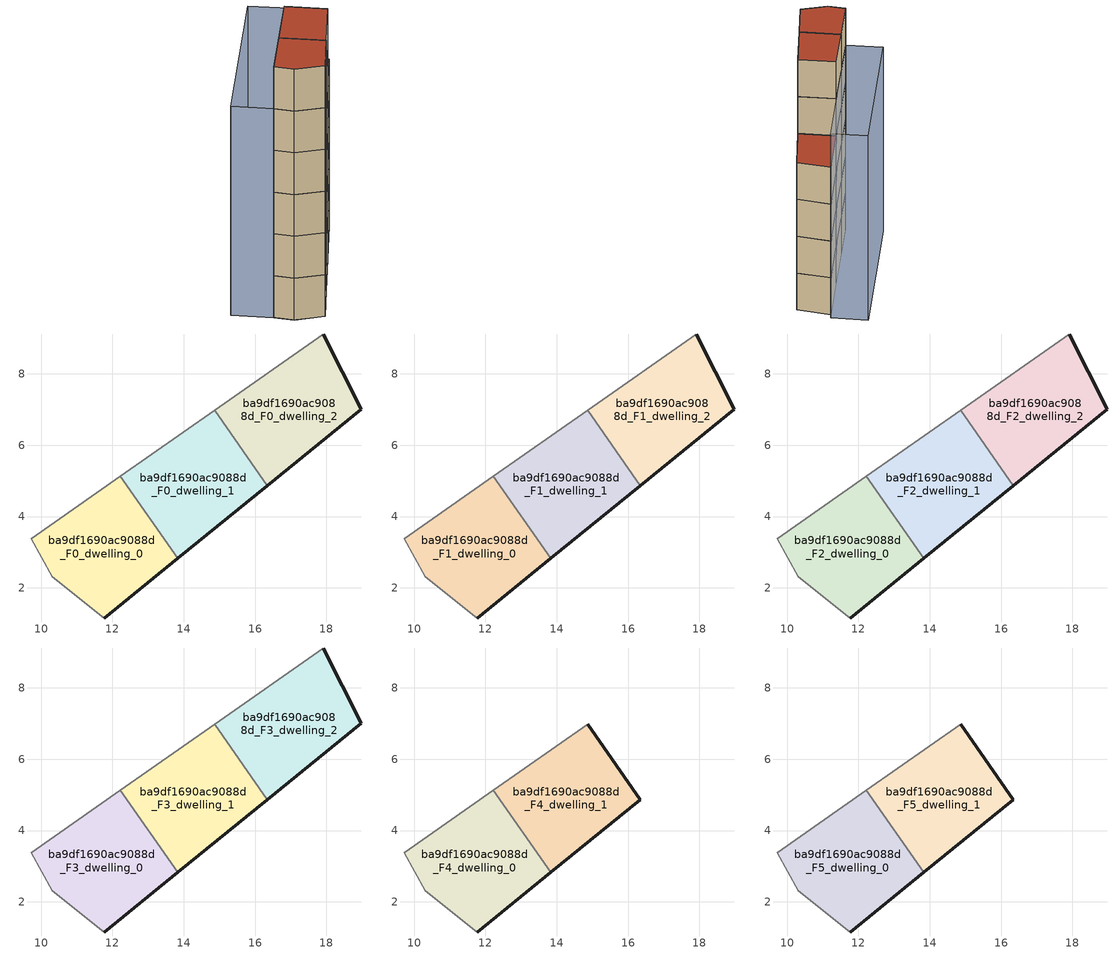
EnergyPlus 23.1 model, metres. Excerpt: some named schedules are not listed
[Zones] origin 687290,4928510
ba9df1690ac9088d_F0_dwelling_0
 floor ground (EU_floor_Construction): 13.83,2.83 12.21,5.13 9.72,3.38 10.31,2.3 11.77,1.16 z0
 wall outside (EU_wall_Construction): 13.83,2.83 11.77,1.16 z0:3
 wall adiabatic (EU_wall_Construction): 11.77,1.16 10.31,2.3 9.72,3.38 12.21,5.13 z0:3
 wall to ba9df1690ac9088d_F0_dwelling_1 (EU_wall_Construction): 12.21,5.13 13.83,2.83 z0:3
ba9df1690ac9088d_F0_dwelling_1
 floor ground (EU_floor_Construction): 16.35,4.87 14.86,6.99 12.21,5.13 13.83,2.83 z0
 wall outside (EU_wall_Construction): 16.35,4.87 13.83,2.83 z0:3
 wall adiabatic (EU_wall_Construction): 12.21,5.13 14.86,6.99 z0:3
 wall to ba9df1690ac9088d_F0_dwelling_2 (EU_wall_Construction): 14.86,6.99 16.35,4.87 z0:3
ba9df1690ac9088d_F0_dwelling_2
 floor ground (EU_floor_Construction): 18.98,7 17.91,9.12 14.86,6.99 16.35,4.87 z0
 wall outside (EU_wall_Construction): 17.91,9.12 18.98,7 16.35,4.87 z0:3
 wall adiabatic (EU_wall_Construction): 14.86,6.99 17.91,9.12 z0:3
ba9df1690ac9088d_F1_dwelling_0
 floor to ba9df1690ac9088d_F0_dwelling_0 (EU_floor_Construction): 13.83,2.83 12.21,5.13 9.72,3.38 10.31,2.3 11.77,1.16 z3
 wall outside (EU_wall_Construction): 13.83,2.83 11.77,1.16 z3:6
 wall adiabatic (EU_wall_Construction): 11.77,1.16 10.31,2.3 9.72,3.38 12.21,5.13 z3:6
 wall to ba9df1690ac9088d_F1_dwelling_1 (EU_wall_Construction): 12.21,5.13 13.83,2.83 z3:6
ba9df1690ac9088d_F1_dwelling_1
 floor to ba9df1690ac9088d_F0_dwelling_1 (EU_floor_Construction): 16.35,4.87 14.86,6.99 12.21,5.13 13.83,2.83 z3
 wall outside (EU_wall_Construction): 16.35,4.87 13.83,2.83 z3:6
 wall adiabatic (EU_wall_Construction): 12.21,5.13 14.86,6.99 z3:6
 wall to ba9df1690ac9088d_F1_dwelling_2 (EU_wall_Construction): 14.86,6.99 16.35,4.87 z3:6
ba9df1690ac9088d_F1_dwelling_2
 floor to ba9df1690ac9088d_F0_dwelling_2 (EU_floor_Construction): 18.98,7 17.91,9.12 14.86,6.99 16.35,4.87 z3
 wall outside (EU_wall_Construction): 17.91,9.12 18.98,7 16.35,4.87 z3:6
 wall adiabatic (EU_wall_Construction): 14.86,6.99 17.91,9.12 z3:6
ba9df1690ac9088d_F2_dwelling_0
 floor to ba9df1690ac9088d_F1_dwelling_0 (EU_floor_Construction): 13.83,2.83 12.21,5.13 9.72,3.38 10.31,2.3 11.77,1.16 z6
 wall outside (EU_wall_Construction): 13.83,2.83 11.77,1.16 z6:9
 wall adiabatic (EU_wall_Construction): 11.77,1.16 10.31,2.3 9.72,3.38 12.21,5.13 z6:9
 wall to ba9df1690ac9088d_F2_dwelling_1 (EU_wall_Construction): 12.21,5.13 13.83,2.83 z6:9
ba9df1690ac9088d_F2_dwelling_1
 floor to ba9df1690ac9088d_F1_dwelling_1 (EU_floor_Construction): 16.35,4.87 14.86,6.99 12.21,5.13 13.83,2.83 z6
 wall outside (EU_wall_Construction): 16.35,4.87 13.83,2.83 z6:9
 wall adiabatic (EU_wall_Construction): 12.21,5.13 14.86,6.99 z6:9
 wall to ba9df1690ac9088d_F2_dwelling_2 (EU_wall_Construction): 14.86,6.99 16.35,4.87 z6:9
ba9df1690ac9088d_F2_dwelling_2
 floor to ba9df1690ac9088d_F1_dwelling_2 (EU_floor_Construction): 18.98,7 17.91,9.12 14.86,6.99 16.35,4.87 z6
 wall outside (EU_wall_Construction): 17.91,9.12 18.98,7 16.35,4.87 z6:9
 wall adiabatic (EU_wall_Construction): 14.86,6.99 17.91,9.12 z6:9
ba9df1690ac9088d_F3_dwelling_0
 floor to ba9df1690ac9088d_F2_dwelling_0 (EU_floor_Construction): 13.83,2.83 12.21,5.13 9.72,3.38 10.31,2.3 11.77,1.16 z9
 wall outside (EU_wall_Construction): 13.83,2.83 11.77,1.16 z9:12
 wall adiabatic (EU_wall_Construction): 11.77,1.16 10.31,2.3 9.72,3.38 12.21,5.13 z9:12
 wall to ba9df1690ac9088d_F3_dwelling_1 (EU_wall_Construction): 12.21,5.13 13.83,2.83 z9:12
ba9df1690ac9088d_F3_dwelling_1
 floor to ba9df1690ac9088d_F2_dwelling_1 (EU_floor_Construction): 16.35,4.87 14.86,6.99 12.21,5.13 13.83,2.83 z9
 wall outside (EU_wall_Construction): 16.35,4.87 13.83,2.83 z9:12
 wall adiabatic (EU_wall_Construction): 12.21,5.13 14.86,6.99 z9:12
 wall to ba9df1690ac9088d_F3_dwelling_2 (EU_wall_Construction): 14.86,6.99 16.35,4.87 z9:12
ba9df1690ac9088d_F3_dwelling_2
 floor to ba9df1690ac9088d_F2_dwelling_2 (EU_floor_Construction): 18.98,7 17.91,9.12 14.86,6.99 16.35,4.87 z9
 wall outside (EU_wall_Construction): 17.91,9.12 18.98,7 16.35,4.87 z9:12
 wall adiabatic (EU_wall_Construction): 14.86,6.99 17.91,9.12 z9:12
 roof outside (EU_roof_Construction): 17.91,9.12 18.98,7 16.35,4.87 14.86,6.99 z12
ba9df1690ac9088d_F4_dwelling_0
 floor to ba9df1690ac9088d_F3_dwelling_0 (EU_floor_Construction): 13.83,2.83 12.21,5.13 9.72,3.38 10.31,2.3 11.77,1.16 z12
 wall outside (EU_wall_Construction): 13.83,2.83 11.77,1.16 z12:15
 wall adiabatic (EU_wall_Construction): 11.77,1.16 10.31,2.3 9.72,3.38 12.21,5.13 z12:15
 wall to ba9df1690ac9088d_F4_dwelling_1 (EU_wall_Construction): 12.21,5.13 13.83,2.83 z12:15
ba9df1690ac9088d_F4_dwelling_1
 floor to ba9df1690ac9088d_F3_dwelling_1 (EU_floor_Construction): 16.35,4.87 14.86,6.99 12.21,5.13 13.83,2.83 z12
 wall outside (EU_wall_Construction): 14.86,6.99 16.35,4.87 13.83,2.83 z12:15
 wall adiabatic (EU_wall_Construction): 12.21,5.13 14.86,6.99 z12:15
ba9df1690ac9088d_F5_dwelling_0
 floor to ba9df1690ac9088d_F4_dwelling_0 (EU_floor_Construction): 13.83,2.83 12.21,5.13 9.72,3.38 10.31,2.3 11.77,1.16 z15
 wall outside (EU_wall_Construction): 13.83,2.83 11.77,1.16 z15:18
 wall adiabatic (EU_wall_Construction): 11.77,1.16 10.31,2.3 9.72,3.38 12.21,5.13 z15:18
 wall to ba9df1690ac9088d_F5_dwelling_1 (EU_wall_Construction): 12.21,5.13 13.83,2.83 z15:18
 roof outside (EU_roof_Construction): 12.21,5.13 13.83,2.83 11.77,1.16 10.31,2.3 9.72,3.38 z18
ba9df1690ac9088d_F5_dwelling_1
 floor to ba9df1690ac9088d_F4_dwelling_1 (EU_floor_Construction): 16.35,4.87 14.86,6.99 12.21,5.13 13.83,2.83 z15
 wall outside (EU_wall_Construction): 14.86,6.99 16.35,4.87 13.83,2.83 z15:18
 wall adiabatic (EU_wall_Construction): 12.21,5.13 14.86,6.99 z15:18
 roof outside (EU_roof_Construction): 14.86,6.99 16.35,4.87 13.83,2.83 12.21,5.13 z18
shading: 18.2,9.33 9.72,3.38 / 9.72,3.38 8.27,5.46 / 8.27,5.46 16.75,11.41 / 16.75,11.41 18.2,9.33 z0:15
[Building]
EU S2 Campaign: North Axis=0; Terrain=City; Solar Distribution=FullExterior
[Site:Location]
Bologna: Latitude=44.5; Longitude=11.25; Time Zone=1; Elevation=37
[SizingPeriod:WeatherFileDays]
AnnualSizingPeriod: Begin Month=1; Begin Day of Month=1; End Month=12; End Day of Month=31; Day of Week for Start Day=Monday; Use Weather File Daylight Saving Period=No; Use Weather File Rain and Snow Indicators=No
[MATERIAL]
EU_InternalMass_Material: Roughness=MediumRough; Thickness=0.1; Conductivity=1; Density=1800; Specific Heat=900; Thermal Absorptance=0.9; Solar Absorptance=0.7; Visible Absorptance=0.7
[MATERIAL:NOMASS] Roughness=MediumRough; Thermal Absorptance=0.9; Solar Absorptance=0.7; Visible Absorptance=0.7
Name | Thermal Resistance
EU_wall_NoMass | 0.905828
EU_roof_NoMass | 0.37593
EU_floor_NoMass | 0.67114
[CONSTRUCTION]
EU_wall_Construction: EU_wall_NoMass
EU_roof_Construction: EU_roof_NoMass
EU_floor_Construction: EU_floor_NoMass
EU_InternalMass_Construction: EU_InternalMass_Material
[ZONE] Type=1; Multiplier=1; Ceiling Height=autocalculate; Floor Area=autocalculate; Part of Total Floor Area=Yes
Name | Volume
ba9df1690ac9088d_F0_dwelling_0; ba9df1690ac9088d_F1_dwelling_1; ba9df1690ac9088d_F2_dwelling_1; ba9df1690ac9088d_F3_dwelling_1; ba9df1690ac9088d_F4_dwelling_1; ba9df1690ac9088d_F5_dwelling_1 | 26.1855
ba9df1690ac9088d_F1_dwelling_0; ba9df1690ac9088d_F2_dwelling_0; ba9df1690ac9088d_F3_dwelling_0; ba9df1690ac9088d_F4_dwelling_0; ba9df1690ac9088d_F5_dwelling_0 | 26.1877
ba9df1690ac9088d_F0_dwelling_1 | 26.1863
ba9df1690ac9088d_F0_dwelling_2 | 26.1797
ba9df1690ac9088d_F1_dwelling_2; ba9df1690ac9088d_F2_dwelling_2; ba9df1690ac9088d_F3_dwelling_2 | 26.1804
[INTERNALMASS] Construction=EU_InternalMass_Construction
Name | Zone or ZoneList | Surface Area
ba9df1690ac9088d_F0_dwelling_0_EU_InternalMass | ba9df1690ac9088d_F0_dwelling_0 | 8.72873
ba9df1690ac9088d_F0_dwelling_1_EU_InternalMass | ba9df1690ac9088d_F0_dwelling_1 | 8.72872
ba9df1690ac9088d_F0_dwelling_2_EU_InternalMass | ba9df1690ac9088d_F0_dwelling_2 | 8.7267
ba9df1690ac9088d_F1_dwelling_0_EU_InternalMass | ba9df1690ac9088d_F1_dwelling_0 | 8.72873
ba9df1690ac9088d_F1_dwelling_1_EU_InternalMass | ba9df1690ac9088d_F1_dwelling_1 | 8.72872
ba9df1690ac9088d_F1_dwelling_2_EU_InternalMass | ba9df1690ac9088d_F1_dwelling_2 | 8.7267
ba9df1690ac9088d_F2_dwelling_0_EU_InternalMass | ba9df1690ac9088d_F2_dwelling_0 | 8.72873
ba9df1690ac9088d_F2_dwelling_1_EU_InternalMass | ba9df1690ac9088d_F2_dwelling_1 | 8.72872
ba9df1690ac9088d_F2_dwelling_2_EU_InternalMass | ba9df1690ac9088d_F2_dwelling_2 | 8.7267
ba9df1690ac9088d_F3_dwelling_0_EU_InternalMass | ba9df1690ac9088d_F3_dwelling_0 | 8.72873
ba9df1690ac9088d_F3_dwelling_1_EU_InternalMass | ba9df1690ac9088d_F3_dwelling_1 | 8.72872
ba9df1690ac9088d_F3_dwelling_2_EU_InternalMass | ba9df1690ac9088d_F3_dwelling_2 | 8.7267
ba9df1690ac9088d_F4_dwelling_0_EU_InternalMass | ba9df1690ac9088d_F4_dwelling_0 | 13.0926
ba9df1690ac9088d_F4_dwelling_1_EU_InternalMass | ba9df1690ac9088d_F4_dwelling_1 | 13.0926
ba9df1690ac9088d_F5_dwelling_0_EU_InternalMass | ba9df1690ac9088d_F5_dwelling_0 | 13.0926
ba9df1690ac9088d_F5_dwelling_1_EU_InternalMass | ba9df1690ac9088d_F5_dwelling_1 | 13.0926
[OTHEREQUIPMENT] Fuel Type=Electricity; Design Level Calculation Method=Watts/Area; Power per Zone Floor Area=1; Fraction Latent=0; Fraction Radiant=0; Fraction Lost=0; Carbon Dioxide Generation Rate=0; EndUse Subcategory=EU_Step8_InternalGains
Name | Zone or ZoneList or Space or SpaceList | Schedule
EU_Step8_InternalGain_ba9df1690ac9088d_F0_dwelling_0_f000 | ba9df1690ac9088d_F0_dwelling_0 | EU_Step8_GainSchedule_ba9df1690ac9088d_F0_dwelling_0_f000
EU_Step8_InternalGain_ba9df1690ac9088d_F0_dwelling_1_f000 | ba9df1690ac9088d_F0_dwelling_1 | EU_Step8_GainSchedule_ba9df1690ac9088d_F0_dwelling_1_f000
EU_Step8_InternalGain_ba9df1690ac9088d_F0_dwelling_2_f000 | ba9df1690ac9088d_F0_dwelling_2 | EU_Step8_GainSchedule_ba9df1690ac9088d_F0_dwelling_2_f000
EU_Step8_InternalGain_ba9df1690ac9088d_F1_dwelling_0_f000 | ba9df1690ac9088d_F1_dwelling_0 | EU_Step8_GainSchedule_ba9df1690ac9088d_F1_dwelling_0_f000
EU_Step8_InternalGain_ba9df1690ac9088d_F1_dwelling_1_f000 | ba9df1690ac9088d_F1_dwelling_1 | EU_Step8_GainSchedule_ba9df1690ac9088d_F1_dwelling_1_f000
EU_Step8_InternalGain_ba9df1690ac9088d_F1_dwelling_2_f000 | ba9df1690ac9088d_F1_dwelling_2 | EU_Step8_GainSchedule_ba9df1690ac9088d_F1_dwelling_2_f000
EU_Step8_InternalGain_ba9df1690ac9088d_F2_dwelling_0_f000 | ba9df1690ac9088d_F2_dwelling_0 | EU_Step8_GainSchedule_ba9df1690ac9088d_F2_dwelling_0_f000
EU_Step8_InternalGain_ba9df1690ac9088d_F2_dwelling_1_f000 | ba9df1690ac9088d_F2_dwelling_1 | EU_Step8_GainSchedule_ba9df1690ac9088d_F2_dwelling_1_f000
EU_Step8_InternalGain_ba9df1690ac9088d_F2_dwelling_2_f000 | ba9df1690ac9088d_F2_dwelling_2 | EU_Step8_GainSchedule_ba9df1690ac9088d_F2_dwelling_2_f000
EU_Step8_InternalGain_ba9df1690ac9088d_F3_dwelling_0_f000 | ba9df1690ac9088d_F3_dwelling_0 | EU_Step8_GainSchedule_ba9df1690ac9088d_F3_dwelling_0_f000
EU_Step8_InternalGain_ba9df1690ac9088d_F3_dwelling_1_f000 | ba9df1690ac9088d_F3_dwelling_1 | EU_Step8_GainSchedule_ba9df1690ac9088d_F3_dwelling_1_f000
EU_Step8_InternalGain_ba9df1690ac9088d_F3_dwelling_2_f000 | ba9df1690ac9088d_F3_dwelling_2 | EU_Step8_GainSchedule_ba9df1690ac9088d_F3_dwelling_2_f000
EU_Step8_InternalGain_ba9df1690ac9088d_F4_dwelling_0_f000 | ba9df1690ac9088d_F4_dwelling_0 | EU_Step8_GainSchedule_ba9df1690ac9088d_F4_dwelling_0_f000
EU_Step8_InternalGain_ba9df1690ac9088d_F4_dwelling_1_f000 | ba9df1690ac9088d_F4_dwelling_1 | EU_Step8_GainSchedule_ba9df1690ac9088d_F4_dwelling_1_f000
EU_Step8_InternalGain_ba9df1690ac9088d_F5_dwelling_0_f000 | ba9df1690ac9088d_F5_dwelling_0 | EU_Step8_GainSchedule_ba9df1690ac9088d_F5_dwelling_0_f000
EU_Step8_InternalGain_ba9df1690ac9088d_F5_dwelling_1_f000 | ba9df1690ac9088d_F5_dwelling_1 | EU_Step8_GainSchedule_ba9df1690ac9088d_F5_dwelling_1_f000
[ZONEVENTILATION:DESIGNFLOWRATE] Schedule=EU_AlwaysOn; Design Flow Rate Calculation Method=AirChanges/Hour; Air Changes per Hour=0.73129; Ventilation Type=Natural; Fan Pressure Rise=0; Fan Total Efficiency=1; Constant Term Coefficient=1; Temperature Term Coefficient=0; Velocity Term Coefficient=0; Velocity Squared Term Coefficient=0; Minimum Indoor Temperature=-100; Maximum Indoor Temperature=100; Delta Temperature=-100; Minimum Outdoor Temperature=-100; Maximum Outdoor Temperature=100; Maximum Wind Speed=40
Name | Zone or ZoneList or Space or SpaceList
EU_ConstantAir_ba9df1690ac9088d_F0_dwelling_0 | ba9df1690ac9088d_F0_dwelling_0
EU_ConstantAir_ba9df1690ac9088d_F0_dwelling_1 | ba9df1690ac9088d_F0_dwelling_1
EU_ConstantAir_ba9df1690ac9088d_F0_dwelling_2 | ba9df1690ac9088d_F0_dwelling_2
EU_ConstantAir_ba9df1690ac9088d_F1_dwelling_0 | ba9df1690ac9088d_F1_dwelling_0
EU_ConstantAir_ba9df1690ac9088d_F1_dwelling_1 | ba9df1690ac9088d_F1_dwelling_1
EU_ConstantAir_ba9df1690ac9088d_F1_dwelling_2 | ba9df1690ac9088d_F1_dwelling_2
EU_ConstantAir_ba9df1690ac9088d_F2_dwelling_0 | ba9df1690ac9088d_F2_dwelling_0
EU_ConstantAir_ba9df1690ac9088d_F2_dwelling_1 | ba9df1690ac9088d_F2_dwelling_1
EU_ConstantAir_ba9df1690ac9088d_F2_dwelling_2 | ba9df1690ac9088d_F2_dwelling_2
EU_ConstantAir_ba9df1690ac9088d_F3_dwelling_0 | ba9df1690ac9088d_F3_dwelling_0
EU_ConstantAir_ba9df1690ac9088d_F3_dwelling_1 | ba9df1690ac9088d_F3_dwelling_1
EU_ConstantAir_ba9df1690ac9088d_F3_dwelling_2 | ba9df1690ac9088d_F3_dwelling_2
EU_ConstantAir_ba9df1690ac9088d_F4_dwelling_0 | ba9df1690ac9088d_F4_dwelling_0
EU_ConstantAir_ba9df1690ac9088d_F4_dwelling_1 | ba9df1690ac9088d_F4_dwelling_1
EU_ConstantAir_ba9df1690ac9088d_F5_dwelling_0 | ba9df1690ac9088d_F5_dwelling_0
EU_ConstantAir_ba9df1690ac9088d_F5_dwelling_1 | ba9df1690ac9088d_F5_dwelling_1
[HVACTEMPLATE:THERMOSTAT] Constant Heating Setpoint=20; Constant Cooling Setpoint=50
EU_HeatOnly_ba9df1690ac9088d_F0_dwelling_0; EU_HeatOnly_ba9df1690ac9088d_F0_dwelling_1; EU_HeatOnly_ba9df1690ac9088d_F0_dwelling_2; EU_HeatOnly_ba9df1690ac9088d_F1_dwelling_0; EU_HeatOnly_ba9df1690ac9088d_F1_dwelling_1; EU_HeatOnly_ba9df1690ac9088d_F1_dwelling_2; EU_HeatOnly_ba9df1690ac9088d_F2_dwelling_0; EU_HeatOnly_ba9df1690ac9088d_F2_dwelling_1; EU_HeatOnly_ba9df1690ac9088d_F2_dwelling_2; EU_HeatOnly_ba9df1690ac9088d_F3_dwelling_0; EU_HeatOnly_ba9df1690ac9088d_F3_dwelling_1; EU_HeatOnly_ba9df1690ac9088d_F3_dwelling_2; EU_HeatOnly_ba9df1690ac9088d_F4_dwelling_0; EU_HeatOnly_ba9df1690ac9088d_F4_dwelling_1; EU_HeatOnly_ba9df1690ac9088d_F5_dwelling_0; EU_HeatOnly_ba9df1690ac9088d_F5_dwelling_1
[HVACTEMPLATE:ZONE:IDEALLOADSAIRSYSTEM] System Availability Schedule=EU_AlwaysOn; Maximum Heating Supply Air Temperature=50; Minimum Cooling Supply Air Temperature=13; Maximum Heating Supply Air Humidity Ratio=0.0156; Minimum Cooling Supply Air Humidity Ratio=0.0077; Heating Limit=NoLimit; Cooling Limit=NoLimit; Heating Availability Schedule=EU_AlwaysOn; Cooling Availability Schedule=EU_CoolingOff; Dehumidification Control Type=ConstantSensibleHeatRatio; Cooling Sensible Heat Ratio=0.7; Dehumidification Setpoint=60; Humidification Control Type=None; Humidification Setpoint=30; Outdoor Air Method=None; Outdoor Air Flow Rate per Person=0.00944; Outdoor Air Flow Rate per Zone Floor Area=0; Outdoor Air Flow Rate per Zone=0; Demand Controlled Ventilation Type=None; Outdoor Air Economizer Type=NoEconomizer; Heat Recovery Type=None; Sensible Heat Recovery Effectiveness=0.7; Latent Heat Recovery Effectiveness=0.65
Name | Template Thermostat
ba9df1690ac9088d_F0_dwelling_0 | EU_HeatOnly_ba9df1690ac9088d_F0_dwelling_0
ba9df1690ac9088d_F0_dwelling_1 | EU_HeatOnly_ba9df1690ac9088d_F0_dwelling_1
ba9df1690ac9088d_F0_dwelling_2 | EU_HeatOnly_ba9df1690ac9088d_F0_dwelling_2
ba9df1690ac9088d_F1_dwelling_0 | EU_HeatOnly_ba9df1690ac9088d_F1_dwelling_0
ba9df1690ac9088d_F1_dwelling_1 | EU_HeatOnly_ba9df1690ac9088d_F1_dwelling_1
ba9df1690ac9088d_F1_dwelling_2 | EU_HeatOnly_ba9df1690ac9088d_F1_dwelling_2
ba9df1690ac9088d_F2_dwelling_0 | EU_HeatOnly_ba9df1690ac9088d_F2_dwelling_0
ba9df1690ac9088d_F2_dwelling_1 | EU_HeatOnly_ba9df1690ac9088d_F2_dwelling_1
ba9df1690ac9088d_F2_dwelling_2 | EU_HeatOnly_ba9df1690ac9088d_F2_dwelling_2
ba9df1690ac9088d_F3_dwelling_0 | EU_HeatOnly_ba9df1690ac9088d_F3_dwelling_0
ba9df1690ac9088d_F3_dwelling_1 | EU_HeatOnly_ba9df1690ac9088d_F3_dwelling_1
ba9df1690ac9088d_F3_dwelling_2 | EU_HeatOnly_ba9df1690ac9088d_F3_dwelling_2
ba9df1690ac9088d_F4_dwelling_0 | EU_HeatOnly_ba9df1690ac9088d_F4_dwelling_0
ba9df1690ac9088d_F4_dwelling_1 | EU_HeatOnly_ba9df1690ac9088d_F4_dwelling_1
ba9df1690ac9088d_F5_dwelling_0 | EU_HeatOnly_ba9df1690ac9088d_F5_dwelling_0
ba9df1690ac9088d_F5_dwelling_1 | EU_HeatOnly_ba9df1690ac9088d_F5_dwelling_1
[SIZING:ZONE] Zone Cooling Design Supply Air Temperature Input Method=SupplyAirTemperature; Zone Cooling Design Supply Air Temperature=13; Zone Heating Design Supply Air Temperature Input Method=SupplyAirTemperature; Zone Heating Design Supply Air Temperature=50; Zone Cooling Design Supply Air Humidity Ratio=0.008; Zone Heating Design Supply Air Humidity Ratio=0.008; Cooling Design Air Flow Method=DesignDay; Cooling Design Air Flow Rate=0; Cooling Minimum Air Flow per Zone Floor Area=0.000762; Cooling Minimum Air Flow=0; Cooling Minimum Air Flow Fraction=0.2; Heating Design Air Flow Method=DesignDay; Heating Design Air Flow Rate=0; Heating Maximum Air Flow per Zone Floor Area=0.002032; Heating Maximum Air Flow=0.141576; Heating Maximum Air Flow Fraction=0.3; Account for Dedicated Outdoor Air System=No; Dedicated Outdoor Air System Control Strategy=NeutralSupplyAir; Dedicated Outdoor Air Low Setpoint Temperature for Design=autosize; Dedicated Outdoor Air High Setpoint Temperature for Design=autosize; Zone Load Sizing Method=Sensible Load Only No Latent Load; Zone Latent Cooling Design Supply Air Humidity Ratio Input Method=HumidityRatioDifference; Zone Cooling Design Supply Air Humidity Ratio Difference=0.005; Zone Latent Heating Design Supply Air Humidity Ratio Input Method=HumidityRatioDifference; Zone Humidification Design Supply Air Humidity Ratio Difference=0.005
ba9df1690ac9088d_F0_dwelling_0; ba9df1690ac9088d_F0_dwelling_1; ba9df1690ac9088d_F0_dwelling_2; ba9df1690ac9088d_F1_dwelling_0; ba9df1690ac9088d_F1_dwelling_1; ba9df1690ac9088d_F1_dwelling_2; ba9df1690ac9088d_F2_dwelling_0; ba9df1690ac9088d_F2_dwelling_1; ba9df1690ac9088d_F2_dwelling_2; ba9df1690ac9088d_F3_dwelling_0; ba9df1690ac9088d_F3_dwelling_1; ba9df1690ac9088d_F3_dwelling_2; ba9df1690ac9088d_F4_dwelling_0; ba9df1690ac9088d_F4_dwelling_1; ba9df1690ac9088d_F5_dwelling_0; ba9df1690ac9088d_F5_dwelling_1
[SCHEDULE:FILE] Column Number=1; Rows to Skip at Top=0; Number of Hours of Data=8760; Column Separator=Comma; Interpolate to Timestep=No; Minutes per Item=60; Adjust Schedule for Daylight Savings=Yes
Name | File
EU_Step8_GainSchedule_ba9df1690ac9088d_F0_dwelling_0_f000 | ../../schedules/ba9df1690ac9088d/ba9df1690ac9088d_F0_dwelling_0_f000_gain.csv
EU_Step8_GainSchedule_ba9df1690ac9088d_F0_dwelling_1_f000 | ../../schedules/ba9df1690ac9088d/ba9df1690ac9088d_F0_dwelling_1_f000_gain.csv
